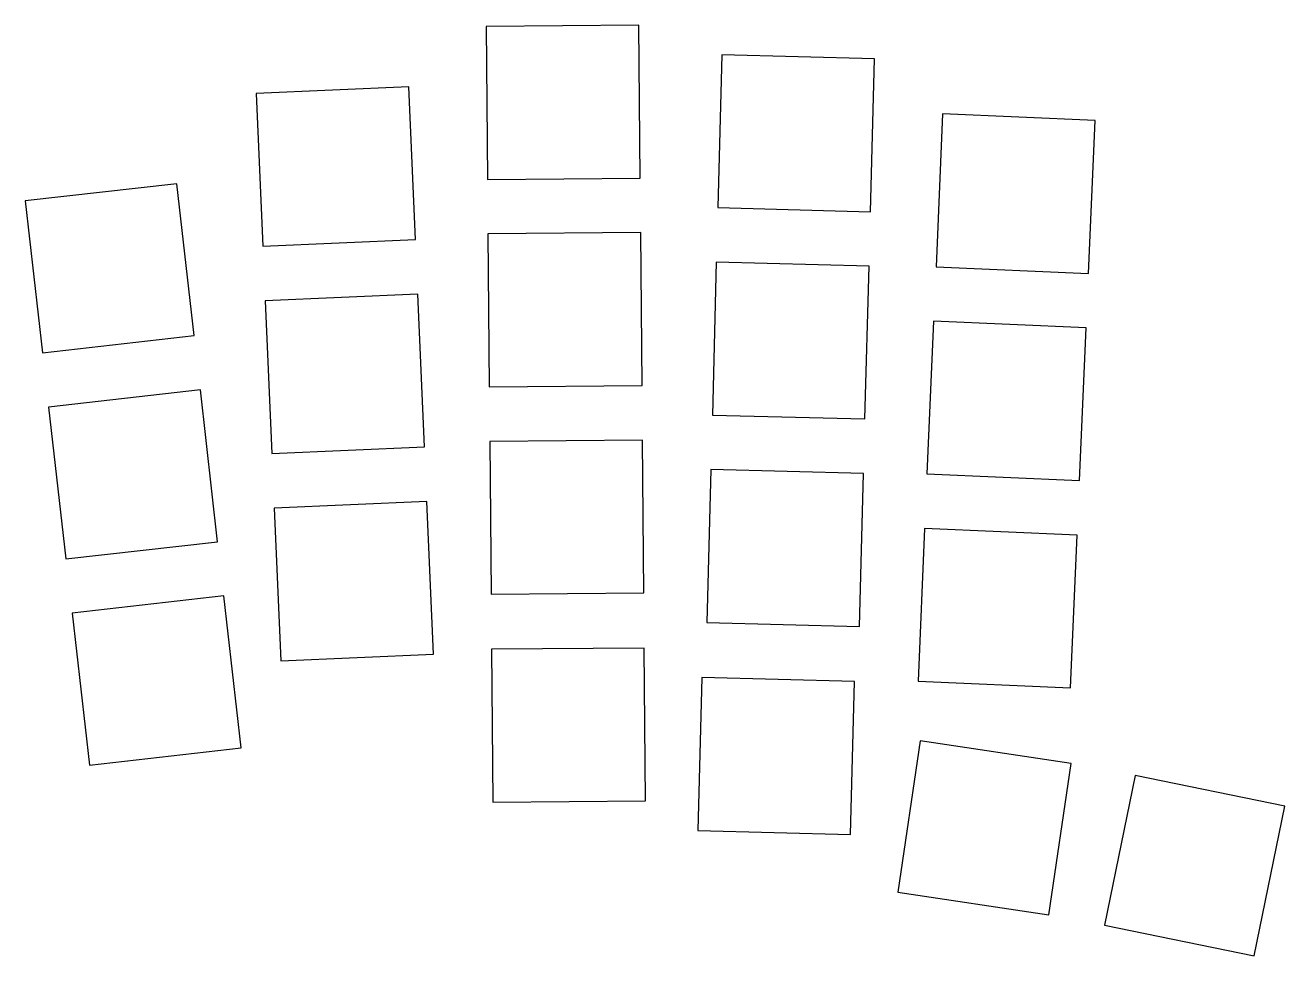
# Model space of a CAD drawing. Header units: millimetres. Extents: x 168 to 283, y -190 to -105.
import ezdxf

# ---------------------------------------------------------------- set-up
doc = ezdxf.new("R2010")
doc.units = ezdxf.units.MM

msp = doc.modelspace()

# ---------------------------------------------------------------- linework, layer by layer
for p, q in [((224.06, -105.18), (210.06, -105.3)), ((210.06, -105.3), (210.19, -119.3)), ((224.19, -119.18), (224.06, -105.18)), ((231.66, -107.9), (231.3, -121.89)), ((245.66, -108.26), (231.66, -107.9)), ((245.29, -122.26), (245.66, -108.26)), ((202.97, -110.83), (188.99, -111.44)), ((203.58, -124.82), (202.97, -110.83)), ((188.99, -111.44), (189.6, -125.43)), ((251.91, -113.31), (251.3, -127.3)), ((265.9, -113.92), (251.91, -113.31)), ((265.29, -127.91), (265.9, -113.92)), ((181.72, -119.7), (167.81, -121.28)), ((183.3, -133.61), (181.72, -119.7)), ((210.19, -119.3), (224.19, -119.18)), ((167.81, -121.28), (169.39, -135.19)), ((231.3, -121.89), (245.29, -122.26)), ((224.23, -124.18), (210.23, -124.3)), ((210.23, -124.3), (210.35, -138.3)), ((224.35, -138.18), (224.23, -124.18)), ((189.6, -125.43), (203.58, -124.82)), ((231.16, -126.89), (230.8, -140.89)), ((245.16, -127.26), (231.16, -126.89)), ((244.79, -141.25), (245.16, -127.26)), ((251.3, -127.3), (265.29, -127.91)), ((203.8, -129.82), (189.82, -130.43)), ((189.82, -130.43), (190.43, -144.41)), ((204.41, -143.8), (203.8, -129.82)), ((251.08, -132.3), (250.47, -146.28)), ((265.07, -132.91), (251.08, -132.3)), ((169.39, -135.19), (183.3, -133.61)), ((264.46, -146.89), (265.07, -132.91)), ((210.35, -138.3), (224.35, -138.18)), ((183.87, -138.58), (169.96, -140.16)), ((185.45, -152.49), (183.87, -138.58)), ((169.96, -140.16), (171.54, -154.07)), ((230.8, -140.89), (244.79, -141.25)), ((190.43, -144.41), (204.41, -143.8)), ((224.39, -143.18), (210.4, -143.3)), ((210.4, -143.3), (210.52, -157.3)), ((224.52, -157.18), (224.39, -143.18)), ((230.67, -145.88), (230.3, -159.88)), ((244.66, -146.25), (230.67, -145.88)), ((244.3, -160.25), (244.66, -146.25)), ((250.47, -146.28), (264.46, -146.89)), ((204.63, -148.8), (190.64, -149.41)), ((205.24, -162.78), (204.63, -148.8)), ((190.64, -149.41), (191.25, -163.39)), ((250.26, -151.28), (249.65, -165.26)), ((264.24, -151.89), (250.26, -151.28)), ((263.63, -165.87), (264.24, -151.89)), ((171.54, -154.07), (185.45, -152.49)), ((186.02, -157.45), (172.11, -159.04)), ((187.6, -171.36), (186.02, -157.45)), ((210.52, -157.3), (224.52, -157.18)), ((172.11, -159.04), (173.69, -172.95)), ((230.3, -159.88), (244.3, -160.25)), ((191.25, -163.39), (205.24, -162.78)), ((224.56, -162.23), (210.56, -162.35)), ((210.56, -162.35), (210.68, -176.35)), ((224.68, -176.23), (224.56, -162.23)), ((229.83, -164.94), (229.47, -178.94)), ((243.83, -165.31), (229.83, -164.94)), ((243.46, -179.3), (243.83, -165.31)), ((249.65, -165.26), (263.63, -165.87)), ((249.85, -170.74), (247.79, -184.59)), ((263.7, -172.81), (249.85, -170.74)), ((173.69, -172.95), (187.6, -171.36)), ((261.63, -186.66), (263.7, -172.81)), ((269.56, -173.91), (266.76, -187.63)), ((283.27, -176.71), (269.56, -173.91)), ((210.68, -176.35), (224.68, -176.23)), ((280.48, -190.42), (283.27, -176.71)), ((229.47, -178.94), (243.46, -179.3)), ((247.79, -184.59), (261.63, -186.66)), ((266.76, -187.63), (280.48, -190.42))]:
    msp.add_line(p, q)

doc.saveas('drawing.dxf')
